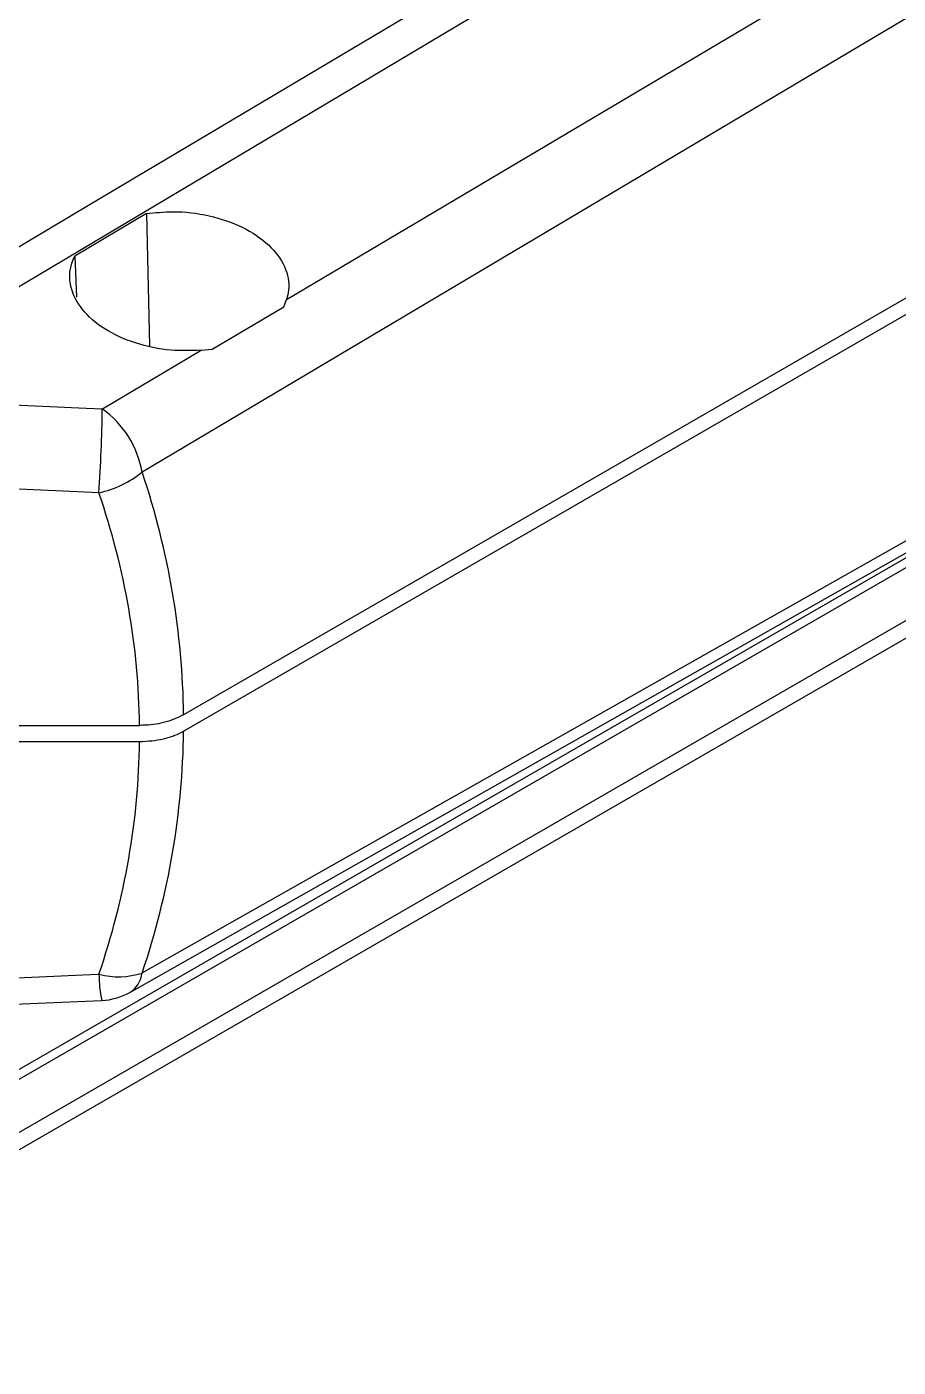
# Model space of a CAD drawing. Extents: x 17.3 to 113.1, y 4.8 to 84.5.
# Drawn here: x 78.731 to 80.481, y 61.23 to 63.923 of the extents above; entities that cross this region are included whole.
import ezdxf

# ---------------------------------------------------------------- set-up
doc = ezdxf.new("R2010")
doc.units = 0
doc.header["$MEASUREMENT"] = 0
doc.layers.add('OBJECT', color=7, linetype='CONTINUOUS')

msp = doc.modelspace()

# ---------------------------------------------------------------- linework, layer by layer
at = {"layer": 'OBJECT'}
for p, q in [((82.3577, 64.4526), (79.0457, 62.5406)), ((79.0457, 62.5079), (82.3577, 64.4199)), ((78.9713, 63.5478), (78.8272, 63.4626)), ((78.9713, 63.5478), (78.9772, 63.2822)), ((78.8272, 63.4626), (78.8303, 63.3797)), ((79.1028, 63.2754), (79.2467, 63.3603)), ((79.2467, 63.3603), (79.2526, 63.3753)), ((78.8825, 63.1556), (79.0807, 63.2732)), ((79.0807, 63.2732), (79.1028, 63.2754)), ((77.9698, 61.3979), (80.741, 62.9976)), ((80.7305, 62.9717), (77.9605, 61.3726)), ((77.9643, 61.2686), (80.8342, 62.9254)), ((77.9583, 61.2298), (80.8669, 62.9089)), ((78.5851, 62.5195), (78.9573, 62.5195)), ((78.5851, 62.4868), (78.9573, 62.4868))]:
    msp.add_line(p, q, dxfattribs=at)
at = {"layer": 'OBJECT', "flags": 128}
for points in [[(78.4215, 63.3069), (78.5088, 63.3588), (78.8583, 63.5666), (80.256, 64.398), (81.3168, 65.0291)], [(82.3069, 65.0158), (82.1423, 64.918), (81.4371, 64.4989), (78.9625, 63.0286)], [(81.3552, 64.9728), (80.5037, 64.4659), (79.5943, 63.9245), (78.4601, 63.2495)], [(79.2526, 63.3753), (79.7932, 63.6961), (80.7039, 64.2366), (81.5398, 64.7328)], [(78.9625, 62.0219), (79.1388, 62.1217), (79.8442, 62.5209), (82.3069, 63.9153)], [(78.9374, 61.9829), (79.5749, 62.344), (82.2467, 63.8579)], [(78.6006, 63.168), (78.8502, 63.157), (78.8825, 63.1556)], [(78.8758, 62.9868), (78.6261, 62.9978), (78.5939, 62.9992)], [(78.5939, 62.0071), (78.8436, 62.018), (78.8758, 62.0194)], [(78.5994, 61.9544), (78.7051, 61.959), (78.8813, 61.9667)]]:
    msp.add_lwpolyline(points, dxfattribs=at)
at = {"layer": 'OBJECT'}
for centre, radius, start, end in [((75.5861, 63.2018), 3.2966, 356.2602, 359.1967), ((78.7647, 62.9927), 0.201, 10.2874, 54.1414), ((78.8315, 63.1895), 0.2074, 282.3087, 309.1436), ((78.9151, 62.1667), 0.1524, 255.0452, 288.1263), ((79.1327, 62.0195), 0.257, 180.0203, 191.8592), ((78.9082, 62.0292), 0.0548, 302.1668, 352.27), ((78.8758, 62.0916), 0.125, 272.5143, 299.5299)]:
    msp.add_arc(centre, radius, start, end, dxfattribs=at)
for centre, major_axis, ratio, start_param, end_param in [((74.6157, 62.5753), (4.4298, -0.0781), 0.588782, 0.016641, 0.204544), ((74.6157, 62.5031), (4.3416, 0), 0.577382, 0.006515, 0.194163), ((74.6157, 62.5753), (4.4298, -0.0781), 0.588782, 6.099403, 6.287306), ((74.6157, 62.5031), (4.3416, 0), 0.577382, 6.089022, 6.276671)]:
    msp.add_ellipse(centre, major_axis=major_axis, ratio=ratio, start_param=start_param, end_param=end_param, dxfattribs=at)
for points, knots in [([(78.9713, 63.5478), (78.9887, 63.5496), (79.0301, 63.554), (79.0983, 63.5457), (79.166, 63.5224), (79.2195, 63.4863), (79.2521, 63.4419), (79.2595, 63.4032), (79.2542, 63.3815), (79.2526, 63.3753)], [0, 0, 0, 0, 0.117568, 0.279861, 0.442586, 0.605907, 0.769588, 0.933237, 1, 1, 1, 1]), ([(79.0807, 63.2732), (79.0607, 63.2726), (79.0161, 63.2711), (78.9474, 63.2857), (78.8845, 63.3143), (78.8387, 63.3544), (78.8154, 63.4009), (78.8163, 63.4381), (78.825, 63.4578), (78.8272, 63.4626)], [0, 0, 0, 0, 0.132307, 0.294526, 0.457212, 0.620426, 0.783854, 0.947085, 1, 1, 1, 1]), ([(79.0457, 62.5406), (79.0328, 62.5347), (79.0088, 62.5237), (78.9758, 62.5196), (78.9596, 62.5195), (78.9573, 62.5195)], [0, 0, 0, 0, 0.499395, 0.929163, 1, 1, 1, 1]), ([(78.9573, 62.4868), (78.9736, 62.4879), (79.004, 62.4899), (79.0323, 62.5005), (79.044, 62.507), (79.0457, 62.5079)], [0, 0, 0, 0, 0.499398, 0.929182, 1, 1, 1, 1])]:
    msp.add_open_spline(points, degree=3, knots=knots, dxfattribs=at)

doc.saveas('drawing.dxf')
